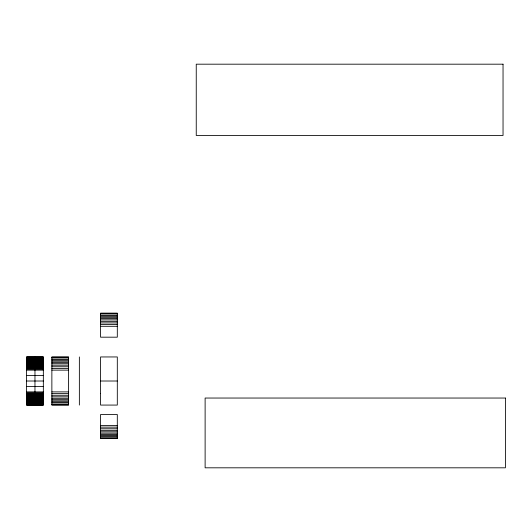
<?xml version="1.0" encoding="UTF-8"?>
<svg xmlns="http://www.w3.org/2000/svg" width="532" height="532" viewBox="0 0 532 532"><rect width="100%" height="100%" fill="white"/><g stroke="black" fill="none" stroke-linecap="round" stroke-linejoin="round"><path stroke-width="0.8" d="M43.338 395.269L43.338 356.952L26.6 356.952L26.6 405.071L43.338 405.071L43.338 395.269L26.6 395.269M51.87 395.269L51.87 356.952L68.601 356.952L68.601 405.071L51.87 405.071L51.87 395.269L68.601 395.269M100.568 428.772L100.568 414.521L117.306 414.521L117.306 438.581L100.568 438.581L100.568 428.772L117.306 428.772M100.568 322.931L100.568 313.122L117.306 313.122L117.306 337.182L100.568 337.182L100.568 322.931L117.306 322.931M100.568 313.408L117.306 313.408M100.568 313.867L117.306 313.867M100.568 315.263L117.306 315.263M100.568 316.201L117.306 316.201M100.568 317.291L117.306 317.291M100.568 318.528L117.306 318.528M100.568 319.885L117.306 319.885M100.568 321.355L117.306 321.355M100.568 324.567L117.306 324.567M100.568 326.302L117.306 326.302M26.6 357.092L43.338 357.092M26.6 357.238L43.338 357.238M51.87 357.238L68.601 357.238M26.6 357.351L43.338 357.351M26.6 357.464L43.338 357.464M26.6 357.577L43.338 357.577M26.6 357.69L43.338 357.69M51.87 357.69L68.601 357.69M26.6 358.395L43.338 358.395M26.6 359.093L43.338 359.093M51.87 359.093L68.601 359.093M26.6 359.559L43.338 359.559M26.6 360.031L43.338 360.031M51.87 360.031L68.601 360.031M26.6 360.576L43.338 360.576M26.6 361.122L43.338 361.122M51.87 361.122L68.601 361.122M26.6 361.428L43.338 361.428M26.6 361.74L43.338 361.74M26.6 362.046L43.338 362.046M26.6 362.352L43.338 362.352M51.87 362.352L68.601 362.352M26.6 362.691L43.338 362.691M26.6 363.03L43.338 363.03M26.6 363.376L43.338 363.376M26.6 363.715L43.338 363.715M51.87 363.715L68.601 363.715M26.6 364.447L43.338 364.447M26.6 365.185L43.338 365.185M51.87 365.185L68.601 365.185M26.6 365.969L43.338 365.969M26.6 366.754L43.338 366.754M51.87 366.754L68.601 366.754M26.6 367.166L43.338 367.166M26.6 367.579L43.338 367.579M26.6 367.984L43.338 367.984M26.6 368.397L43.338 368.397M51.87 368.397L68.601 368.397M26.6 369.261L43.338 369.261M26.6 370.132L43.338 370.132M51.87 370.132L68.601 370.132M26.6 375.572L43.338 375.572M26.6 381.012L43.338 381.012M100.568 381.012L117.306 381.012M26.6 386.451L43.338 386.451M26.6 391.891L43.338 391.891M51.87 391.891L68.601 391.891M26.6 392.762L43.338 392.762M26.6 393.627L43.338 393.627M51.87 393.627L68.601 393.627M26.6 394.039L43.338 394.039M26.6 394.445L43.338 394.445M26.6 394.857L43.338 394.857M26.6 396.054L43.338 396.054M26.6 396.839L43.338 396.839M51.87 396.839L68.601 396.839M26.6 397.577L43.338 397.577M26.6 398.308L43.338 398.308M51.87 398.308L68.601 398.308M26.6 398.648L43.338 398.648M26.6 398.987L43.338 398.987M26.6 399.333L43.338 399.333M26.6 399.672L43.338 399.672M51.87 399.672L68.601 399.672M26.6 399.978L43.338 399.978M26.6 400.283L43.338 400.283M26.6 400.596L43.338 400.596M26.6 400.902L43.338 400.902M51.87 400.902L68.601 400.902M26.6 401.447L43.338 401.447M26.6 401.993L43.338 401.993M51.87 401.993L68.601 401.993M26.6 402.458L43.338 402.458M26.6 402.93L43.338 402.93M51.87 402.93L68.601 402.93M26.6 403.628L43.338 403.628M26.6 404.333L43.338 404.333M51.87 404.333L68.601 404.333M26.6 404.446L43.338 404.446M26.6 404.559L43.338 404.559M26.6 404.672L43.338 404.672M26.6 404.786L43.338 404.786M51.87 404.786L68.601 404.786M26.6 404.932L43.338 404.932M100.568 425.401L117.306 425.401M100.568 427.136L117.306 427.136M100.568 430.348L117.306 430.348M100.568 431.818L117.306 431.818M100.568 433.174L117.306 433.174M100.568 434.411L117.306 434.411M100.568 435.502L117.306 435.502M100.568 436.44L117.306 436.44M100.568 437.836L117.306 437.836M100.568 438.295L117.306 438.295M79.361 356.952L79.361 405.071M34.966 356.952L34.966 405.071M100.568 393.627L100.568 405.071L117.306 405.071L117.306 356.952L100.568 356.952L100.568 393.627M503.039 64.186L503.039 135.467L196.248 135.467L196.248 64.186L503.039 64.186M505.4 398.042L205.119 398.042L205.119 467.814L505.4 467.814L505.4 398.042"/></g></svg>
